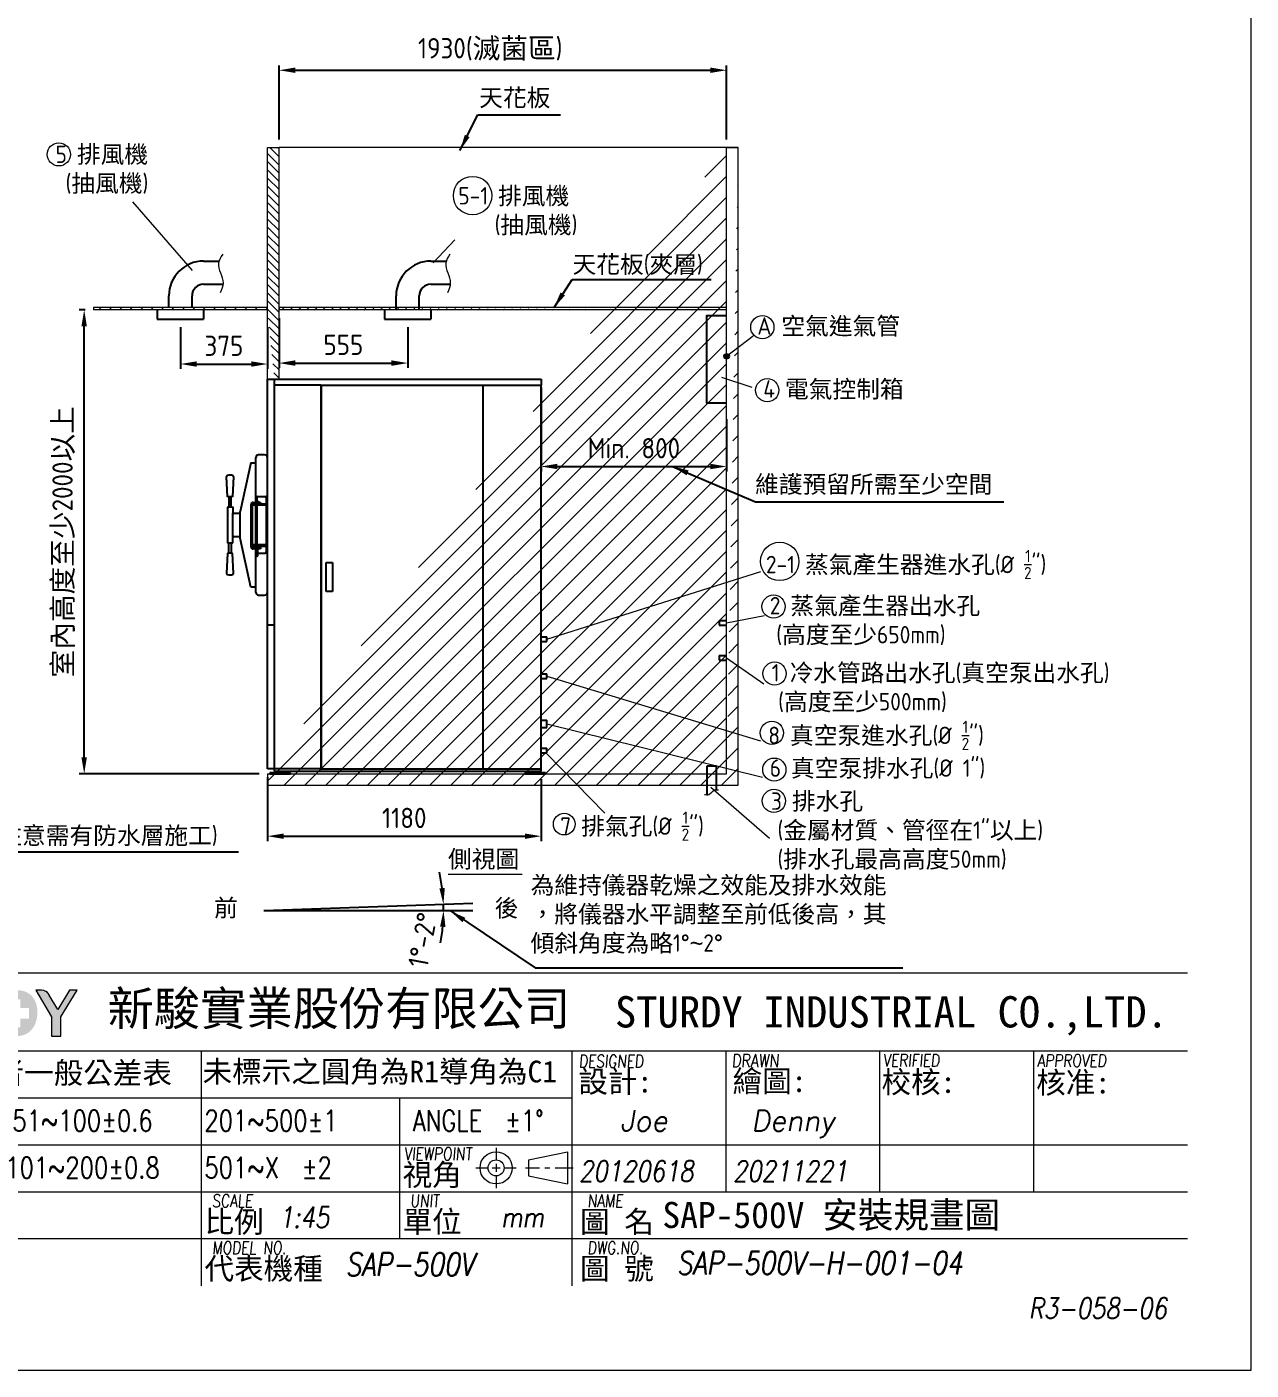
# Model space of a CAD drawing. Header units: millimetres. Extents: x -209428 to -196243, y -37312 to 2725.
# Drawn here: x -201521 to -196243, y -37312 to -31519 of the extents above; entities that cross this region are included whole.
import ezdxf

# ---------------------------------------------------------------- set-up
doc = ezdxf.new("R2010")
doc.units = ezdxf.units.MM
doc.header["$MEASUREMENT"] = 0
doc.linetypes.add('HIDDEN', pattern=[9.525, 6.35, -3.175])
doc.layers.get('0').update_dxf_attribs({"lineweight": 25})
for name, color, linetype, lineweight in [('D', 3, 'Continuous', 13), ('F', 7, 'Continuous', 15), ('H', 2, 'HIDDEN', 15), ('S', 4, 'Continuous', 15), ('T', 4, 'Continuous', 15)]:
    doc.layers.add(name, color=color, linetype=linetype, lineweight=lineweight)
doc.styles.get("Standard").update_dxf_attribs({"font": 'KAIU.TTF'})
doc.styles.add('STU25', font='isocp2.shx')
doc.styles.add('Text', font='romans.shx', dxfattribs={"width": 0.8, "oblique": 10})
doc.dimstyles.new('STU25', dxfattribs={"dimscale": 35, "dimtxt": 2.5, "dimasz": 2, "dimexe": 0.6, "dimexo": 1, "dimgap": 1, "dimtad": 1, "dimdsep": 46, "dimtxsty": 'STU25', "dimcen": 2, "dimazin": 2, "dimtfac": 1, "dimtmove": 0, "dimatfit": 3, "dimfxl": 0, "dimtolj": 1, "dimtzin": 0, "dimarcsym": 0})
doc.dimstyles.new('STU25$7', dxfattribs={"dimscale": 35, "dimtxt": 2.5, "dimasz": 2, "dimexe": 1.25, "dimexo": 0.625, "dimgap": 1, "dimtad": 0, "dimdec": 4, "dimdsep": 46, "dimtxsty": 'STU25', "dimcen": 2.5, "dimazin": 2, "dimtfac": 1, "dimtdec": 4, "dimtmove": 0, "dimatfit": 3, "dimfxl": 0, "dimtolj": 1, "dimtzin": 0, "dimarcsym": 0})

# ---------------------------------------------------------------- blocks, each defined once
blk = doc.blocks.new('*D8')
at = {"layer": 'D', "color": 0, "lineweight": -2}
for p, q in [((-201269.1, -32739.7), (-201295, -32739.7)), ((-201274, -34669.7), (-201274, -32809.7)), ((-200519.1, -34739.7), (-201295, -34739.7))]:
    blk.add_line(p, q, dxfattribs=at)
at = {"layer": 'D', "color": 0}
for points in [[(-201262.4, -32809.7), (-201285.7, -32809.7), (-201274, -32739.7)], [(-201285.7, -34669.7), (-201262.4, -34669.7), (-201274, -34739.7)]]:
    blk.add_solid(points, dxfattribs=at)
at = {"layer": 'Defpoints', "color": 0}
for p in [(-201274, -32739.7), (-201234.1, -32739.7), (-200484.1, -34739.7)]:
    blk.add_point(p, dxfattribs=at)
at = {"layer": 'D', "color": 0, "insert": (-201362.4, -33739.7), "char_height": 87.5, "attachment_point": 5, "rotation": 90, "style": 'STU25'}
blk.add_mtext('\\A1;{\\f標楷體|b0|i0|c136|p65;室內高度至少}2000{\\f標楷體|b0|i0|c136|p65;以上}', dxfattribs=at)
blk = doc.blocks.new('*D15')
at = {"layer": 'D', "color": 0, "lineweight": -2}
for p, q in [((-200484.1, -34754.7), (-200484.1, -35030.3)), ((-199304.1, -34763.7), (-199304.1, -35030.3)), ((-200414.1, -35009.3), (-199374.1, -35009.3))]:
    blk.add_line(p, q, dxfattribs=at)
at = {"layer": 'D', "color": 0}
for points in [[(-200414.1, -34997.6), (-200414.1, -35021), (-200484.1, -35009.3)], [(-199374.1, -35021), (-199374.1, -34997.6), (-199304.1, -35009.3)]]:
    blk.add_solid(points, dxfattribs=at)
at = {"layer": 'Defpoints', "color": 0}
for p in [(-200484.1, -34719.7), (-199304.1, -34728.7), (-199304.1, -35009.3)]:
    blk.add_point(p, dxfattribs=at)
at = {"layer": 'D', "color": 0, "insert": (-199894.1, -34930.5), "char_height": 87.5, "attachment_point": 5, "style": 'STU25'}
blk.add_mtext('\\A1;1180', dxfattribs=at)
blk = doc.blocks.new('*D5')
at = {"layer": 'D', "color": 0, "linetype": 'Continuous', "lineweight": -2}
for start, end in [(7.18063, 12.36126), (0, 2), (349.63874, 354.81937)]:
    blk.add_arc((-200499.2, -35330.1), 774.4, start, end, dxfattribs=at)
at = {"layer": 'D', "color": 0}
for points in [[(-199742.5, -35234.2), (-199719.2, -35232.3), (-199725.3, -35303)], [(-199716.3, -35400.5), (-199739.6, -35399.5), (-199724.8, -35330.1)]]:
    blk.add_solid(points, dxfattribs=at)
at = {"layer": 'Defpoints', "color": 0}
for p in [(-200499.2, -35330.1), (-200499.2, -35330.1), (-199725, -35312.1), (-199598.8, -35298.6), (-199598.2, -35330.1)]:
    blk.add_point(p, dxfattribs=at)
at = {"layer": 'D', "color": 0, "insert": (-199815.1, -35456.5), "char_height": 87.5, "attachment_point": 5, "rotation": 79.52599, "style": 'STU25'}
blk.add_mtext('1%%D-2%%D', dxfattribs=at)
blk = doc.blocks.new('*D12')
at = {"layer": 'D', "color": 0, "lineweight": -2}
for p, q in [((-199304.1, -33073.7), (-199304.1, -33435.9)), ((-198504.1, -33211.2), (-198504.1, -33435.9)), ((-199234.1, -33414.9), (-198574.1, -33414.9))]:
    blk.add_line(p, q, dxfattribs=at)
at = {"layer": 'D', "color": 0}
for points in [[(-199234.1, -33403.2), (-199234.1, -33426.5), (-199304.1, -33414.9)], [(-198574.1, -33426.5), (-198574.1, -33403.2), (-198504.1, -33414.9)]]:
    blk.add_solid(points, dxfattribs=at)
at = {"layer": 'Defpoints', "color": 0}
for p in [(-199304.1, -33038.7), (-198504.1, -33176.2), (-198504.1, -33414.9)]:
    blk.add_point(p, dxfattribs=at)
at = {"layer": 'D', "color": 0, "insert": (-198904.1, -33336.1), "char_height": 87.5, "attachment_point": 5, "style": 'STU25'}
blk.add_mtext('\\A1;{\\Fisocp2.shx;Min. 800}', dxfattribs=at)
blk = doc.blocks.new('*D18')
at = {"layer": 'D', "color": 0, "linetype": 'Continuous', "lineweight": -2}
for p, q in [((-200859.1, -32813.8), (-200859.1, -32994)), ((-200484.1, -32813.8), (-200484.1, -32994)), ((-200789.1, -32973), (-200554.1, -32973))]:
    blk.add_line(p, q, dxfattribs=at)
at = {"layer": 'D', "color": 0}
for points in [[(-200789.1, -32961.3), (-200789.1, -32984.7), (-200859.1, -32973)], [(-200554.1, -32984.7), (-200554.1, -32961.3), (-200484.1, -32973)]]:
    blk.add_solid(points, dxfattribs=at)
at = {"layer": 'Defpoints', "color": 0}
for p in [(-200859.1, -32778.8), (-200484.1, -32778.8), (-200484.1, -32973)]:
    blk.add_point(p, dxfattribs=at)
at = {"layer": 'D', "color": 0, "insert": (-200671.6, -32894.3), "char_height": 87.5, "attachment_point": 5, "style": 'STU25'}
blk.add_mtext('\\A1;375', dxfattribs=at)
blk = doc.blocks.new('*D6')
at = {"layer": 'D', "color": 0, "linetype": 'Continuous', "lineweight": -2}
for p, q in [((-200434.1, -32774.7), (-200434.1, -32989.9)), ((-199879.1, -32813.8), (-199879.1, -32989.9)), ((-200364.1, -32968.9), (-199949.1, -32968.9))]:
    blk.add_line(p, q, dxfattribs=at)
at = {"layer": 'D', "color": 0}
for points in [[(-200364.1, -32957.2), (-200364.1, -32980.6), (-200434.1, -32968.9)], [(-199949.1, -32980.6), (-199949.1, -32957.2), (-199879.1, -32968.9)]]:
    blk.add_solid(points, dxfattribs=at)
at = {"layer": 'Defpoints', "color": 0}
for p in [(-200434.1, -32739.7), (-199879.1, -32778.8), (-199879.1, -32968.9)]:
    blk.add_point(p, dxfattribs=at)
at = {"layer": 'D', "color": 0, "insert": (-200156.6, -32890.1), "char_height": 87.5, "attachment_point": 5, "style": 'STU25'}
blk.add_mtext('\\A1;555', dxfattribs=at)
blk = doc.blocks.new('*D13')
at = {"layer": 'D', "color": 0, "lineweight": -2}
for p, q in [((-200434.1, -32004.7), (-200434.1, -31685)), ((-198504.1, -32004.7), (-198504.1, -31685)), ((-200364.1, -31706), (-198574.1, -31706))]:
    blk.add_line(p, q, dxfattribs=at)
at = {"layer": 'D', "color": 0}
for points in [[(-200364.1, -31694.3), (-200364.1, -31717.6), (-200434.1, -31706)], [(-198574.1, -31717.6), (-198574.1, -31694.3), (-198504.1, -31706)]]:
    blk.add_solid(points, dxfattribs=at)
at = {"layer": 'Defpoints', "color": 0}
for p in [(-198504.1, -31706), (-200434.1, -32039.7), (-198504.1, -32039.7)]:
    blk.add_point(p, dxfattribs=at)
at = {"layer": 'D', "color": 0, "insert": (-199523.4, -31615.9), "char_height": 87.5, "attachment_point": 5, "style": 'STU25'}
blk.add_mtext('\\A1;1930({\\f標楷體|b0|i0|c136|p65;滅菌區})', dxfattribs=at)
blk = doc.blocks.new('新駿LOGO')
at = {"layer": 'F'}
h = blk.add_hatch(color=256, dxfattribs=at)
edge = h.paths.add_edge_path()
edge.add_spline(control_points=[(-514.87, -443.62), (-514.87, -443.62), (-513.05, -443.62), (-513.05, -443.62)], knot_values=[-9, -9, -9, -9, -8, -8, -8, -8], degree=3, periodic=0)
edge.add_spline(control_points=[(-513.05, -443.62), (-512.51, -443.62), (-512.09, -443.52), (-511.79, -443.32)], knot_values=[-8, -8, -8, -8, -7, -7, -7, -7], degree=3, periodic=0)
edge.add_spline(control_points=[(-511.79, -443.32), (-511.48, -443.12), (-511.25, -442.85), (-511.09, -442.5)], knot_values=[-7, -7, -7, -7, -6, -6, -6, -6], degree=3, periodic=0)
edge.add_spline(control_points=[(-511.09, -442.5), (-510.93, -442.15), (-510.85, -441.76), (-510.85, -441.32)], knot_values=[-6, -6, -6, -6, -5, -5, -5, -5], degree=3, periodic=0)
edge.add_spline(control_points=[(-510.85, -441.32), (-510.85, -440.87), (-510.93, -440.49), (-511.1, -440.17)], knot_values=[-5, -5, -5, -5, -4, -4, -4, -4], degree=3, periodic=0)
edge.add_spline(control_points=[(-511.1, -440.17), (-511.27, -439.85), (-511.49, -439.61), (-511.78, -439.45)], knot_values=[-4, -4, -4, -4, -3, -3, -3, -3], degree=3, periodic=0)
edge.add_spline(control_points=[(-511.78, -439.45), (-512.06, -439.29), (-512.46, -439.2), (-512.97, -439.2)], knot_values=[-3, -3, -3, -3, -2, -2, -2, -2], degree=3, periodic=0)
edge.add_spline(control_points=[(-512.97, -439.2), (-512.97, -439.2), (-514.87, -439.2), (-514.87, -439.2)], knot_values=[-2, -2, -2, -2, -1, -1, -1, -1], degree=3, periodic=0)
edge.add_spline(control_points=[(-514.87, -439.2), (-514.87, -439.2), (-514.87, -443.62), (-514.87, -443.62)], knot_values=[-1, -1, -1, -1, 0, 0, 0, 0], degree=3, periodic=0)
h.paths.add_polyline_path([(-514.34, -441.95), (-514.34, -440.92), (-513.51, -440.92), (-513.51, -440.07), (-512.48, -440.07), (-512.48, -440.92), (-511.64, -440.92), (-511.64, -441.95), (-512.48, -441.95), (-512.48, -442.77), (-513.51, -442.77), (-513.51, -441.95)], flags=16)
h = blk.add_hatch(color=256, dxfattribs=at)
edge = h.paths.add_edge_path()
edge.add_spline(control_points=[(-509.51, -443.62), (-509.51, -443.62), (-509.51, -441.77), (-509.51, -441.77), (-509.51, -441.77), (-511, -439.2), (-511, -439.2), (-511, -439.2), (-510.64, -439.2), (-510.64, -439.2), (-510.64, -439.2), (-510.3, -439.19), (-510.04, -439.32), (-509.79, -439.45), (-509.71, -439.68), (-509.71, -439.68), (-509.71, -439.68), (-508.9, -441.07), (-508.9, -441.07), (-508.9, -441.07), (-507.78, -439.2), (-507.78, -439.2), (-507.78, -439.2), (-507.05, -439.2), (-507.05, -439.2), (-507.05, -439.2), (-508.59, -441.77), (-508.59, -441.77), (-508.59, -441.77), (-508.59, -443.62), (-508.59, -443.62), (-508.59, -443.62), (-509.51, -443.62), (-509.51, -443.62)], knot_values=[0, 0, 0, 0, 1, 1, 1, 2, 2, 2, 3, 3, 3, 4, 4, 4, 5, 5, 5, 6, 6, 6, 7, 7, 7, 8, 8, 8, 9, 9, 9, 10, 10, 10, 11, 11, 11, 11], degree=3, periodic=1)
at = {"layer": 'F', "lineweight": 0}
blk.add_open_spline([(-509.51, -443.62), (-509.51, -443.62), (-509.51, -441.77), (-509.51, -441.77), (-509.51, -441.77), (-511, -439.2), (-511, -439.2), (-511, -439.2), (-510.64, -439.2), (-510.64, -439.2), (-510.64, -439.2), (-510.3, -439.19), (-510.04, -439.32), (-509.79, -439.45), (-509.71, -439.68), (-509.71, -439.68), (-509.71, -439.68), (-508.9, -441.07), (-508.9, -441.07), (-508.9, -441.07), (-507.78, -439.2), (-507.78, -439.2), (-507.78, -439.2), (-507.05, -439.2), (-507.05, -439.2), (-507.05, -439.2), (-508.59, -441.77), (-508.59, -441.77), (-508.59, -441.77), (-508.59, -443.62), (-508.59, -443.62), (-508.59, -443.62), (-509.51, -443.62), (-509.51, -443.62)], degree=3, knots=[0, 0, 0, 0, 1, 1, 1, 2, 2, 2, 3, 3, 3, 4, 4, 4, 5, 5, 5, 6, 6, 6, 7, 7, 7, 8, 8, 8, 9, 9, 9, 10, 10, 10, 11, 11, 11, 11], dxfattribs=at)
at = {"attachment_point": 1, "style": 'STU25'}
for s, insert, char_height in [('{\\f標楷體|b0|i0|c136|p65;新駿實業股份有限公司}', (-504.12, -439.33), 3.25), ('{\\f標楷體|b0|i0|c136|p65;STURDY\\H0.9667x; \\H1.034x;INDUSTRIAL CO.,LTD.}', (-455.51, -439.78), 3)]:
    blk.add_mtext(s, dxfattribs=dict(at, insert=insert, char_height=char_height))
blk = doc.blocks.new('H421')
at = {"layer": 'F', "color": 7}
for p, q in [((155.91, 38.09), (286.91, 38.09)), ((211.36, 38.09), (286.91, 38.09)), ((155.91, 30.59), (286.91, 30.59)), ((192.41, 30.59), (192.41, 17.09)), ((242.66, 30.59), (242.66, 17.09)), ((257.41, 30.59), (257.41, 17.09)), ((272.16, 30.59), (272.16, 17.09)), ((155.91, 26.09), (227.91, 26.09)), ((211.41, 26.09), (211.41, 17.09)), ((155.91, 21.59), (286.91, 21.59)), ((214.91, 21.59), (286.91, 21.59)), ((227.91, 21.59), (286.91, 21.59)), ((155.91, 17.09), (286.91, 17.09)), ((211.41, 17.09), (211.41, 12.59)), ((227.91, 17.09), (227.91, 8.09)), ((286.91, 12.59), (155.91, 12.59))]:
    blk.add_line(p, q, dxfattribs=at)
at = {"layer": 'F'}
for p, q in [((227.91, 30.59), (227.91, 17.09)), ((192.41, 17.09), (192.41, 8.09))]:
    blk.add_line(p, q, dxfattribs=at)
at = {"layer": 'F', "color": 0}
for p, q in [((220.66, 21.32), (220.66, 20.14)), ((223.77, 20.14), (227.5, 20.92)), ((227.5, 20.92), (227.5, 17.84)), ((218.72, 19.38), (219.89, 19.38)), ((220.27, 19.38), (221.04, 19.38)), ((220.66, 19.77), (220.66, 19)), ((221.42, 19.38), (222.57, 19.38)), ((223.49, 19.38), (224.81, 19.38)), ((223.77, 20.14), (223.77, 18.62)), ((225.34, 19.38), (225.81, 19.38)), ((226.31, 19.38), (228.03, 19.38)), ((220.66, 18.62), (220.66, 17.45)), ((223.77, 18.62), (227.5, 17.84))]:
    blk.add_line(p, q, dxfattribs=at)
for radius in [1.54, 0.762]:
    blk.add_circle((220.66, 19.38), radius, dxfattribs=at)
blk.add_blockref('新駿LOGO', (687.56, 475.62))
at = {"layer": 'F', "lineweight": -3}
for s, height, p in [('未標註者一般公差表', 2.076, (164.12, 27.45)), ('未標示之圓角為R1導角為C1', 2.0757, (192.54, 27.58)), ('設計:', 2.076, (228.54, 26.61)), ('繪圖:', 2.076, (243.32, 26.66)), ('校核:', 2.076, (257.59, 26.57)), ('核准:', 2.076, (272.41, 26.52)), ('視角', 2.076, (211.71, 17.69)), ('比例', 2.076, (192.73, 13.19)), ('單位', 2.076, (211.71, 13.19)), ('圖 名', 2.076, (228.7, 13.19)), ('代表機種', 2.076, (192.73, 8.69)), ('圖 號', 2.076, (228.7, 8.69))]:
    blk.add_text(s, height=height, dxfattribs=at).set_placement(p)
at = {"layer": 'F', "color": 1, "lineweight": 15, "style": 'Text', "oblique": 5, "width": 0.8}
for s, height, p in [('DESIGNED', 1.2, (228.57, 29.01)), ('DRAWN', 1.245, (243.23, 29.03)), ('VERIFIED', 1.2, (257.72, 29.09)), ('APPROVED', 1.2, (272.5, 29.06)), ('VIEWPOINT', 1.2, (211.83, 20.13)), ('SCALE', 1.2, (193.44, 15.63)), ('UNIT', 1.2, (212.42, 15.63)), ('NAME', 1.2, (229.41, 15.63)), ('MODEL NO.', 1.2, (193.44, 11.13)), ('DWG.NO.', 1.2, (229.41, 11.13))]:
    blk.add_text(s, height=height, dxfattribs=at).set_placement(p)
at = {"layer": 'F', "lineweight": 20, "style": 'Text', "width": 0.8}
for s, p in [('51~100±0.6', (174.32, 22.91)), ('201~500±1', (192.72, 22.91)), ('ANGLE  ±1%%D', (212.68, 22.91)), ('101~200±0.8', (173.63, 18.41)), ('501~X  ±2', (192.72, 18.41))]:
    blk.add_text(s, height=2, dxfattribs=at).set_placement(p)

msp = doc.modelspace()

# ---------------------------------------------------------------- hatches: boundary and pattern name
msp.add_hatch(color=256).paths.add_polyline_path([(-198493.344, -32939.653, 1), (-198514.866, -32939.653, 1)])
at = {"layer": 'H', "ltscale": 5}
h = msp.add_hatch(dxfattribs=at)
h.set_pattern_fill('ANSI31', color=256, scale=200, angle=90, style=0)
h.set_pattern_definition([(135, (14155.54, -14419.801), (-17.6776695, -17.6776695), [])])
h.paths.add_polyline_path([(-200484.105, -32039.653), (-200434.105, -32039.653), (-200434.105, -33038.653), (-200484.105, -33038.653)])
h.paths.add_polyline_path([(-200484.105, -32039.653), (-200434.105, -32039.653)], flags=16)
h.paths.add_polyline_path([(-200484.105, -32039.653), (-200434.105, -32039.653)], flags=16)
h.paths.add_polyline_path([(-200484.105, -32039.653), (-200434.105, -32039.653)], flags=0)
h.paths.add_polyline_path([(-200484.105, -32039.653), (-200434.105, -32039.653)], flags=0)
edge = h.paths.add_edge_path(flags=16)
edge.add_line((-200484.105, -33038.653), (-200454.105, -33038.653))
edge.add_line((-200484.105, -32739.653), (-200484.105, -32729.653))
h = msp.add_hatch(dxfattribs=at)
h.set_pattern_fill('ANSI31', color=256, scale=20, style=0)
h.set_pattern_definition([(45, (30729.264, -15223.36), (-44.90128, 44.90128), [])])
h.paths.add_polyline_path([(-198504.105, -32039.653), (-198454.105, -32039.653)], flags=16)
h.paths.add_polyline_path([(-198504.105, -32039.653), (-198454.105, -32039.653)], flags=16)
h.paths.add_polyline_path([(-198504.105, -32039.653), (-198454.105, -32039.653)], flags=0)
h.paths.add_polyline_path([(-198504.105, -32039.653), (-198454.105, -32039.653)], flags=0)
h.paths.add_polyline_path([(-198504.105, -32039.653), (-198454.105, -32039.653)], flags=0)
h.paths.add_polyline_path([(-198504.105, -32039.653), (-198454.105, -32039.653)], flags=0)
h.paths.add_polyline_path([(-198504.105, -32039.653), (-198454.105, -32039.653)], flags=0)
h.paths.add_polyline_path([(-198504.105, -32039.653), (-198454.105, -32039.653)], flags=0)
h.paths.add_polyline_path([(-198504.105, -32039.653), (-198454.105, -32039.653)], flags=0)
h.paths.add_polyline_path([(-198504.105, -32039.653), (-198454.105, -32039.653)], flags=0)
h.paths.add_polyline_path([(-198504.105, -32039.653), (-198454.105, -32039.653)], flags=0)
h.paths.add_polyline_path([(-198504.105, -32039.653), (-198454.105, -32039.653)], flags=0)
h.paths.add_polyline_path([(-198504.105, -32039.653), (-198454.105, -32039.653)], flags=0)
h.paths.add_polyline_path([(-198504.105, -32039.653), (-198454.105, -32039.653)], flags=0)
h.paths.add_polyline_path([(-198504.105, -32039.653), (-198454.105, -32039.653)], flags=0)
h.paths.add_polyline_path([(-198504.105, -32039.653), (-198454.105, -32039.653)], flags=0)
h.paths.add_polyline_path([(-198504.105, -32039.653), (-198454.105, -32039.653)], flags=0)
h.paths.add_polyline_path([(-198504.105, -32039.653), (-198454.105, -32039.653)], flags=0)
h.paths.add_polyline_path([(-198504.105, -32039.653), (-198454.105, -32039.653)], flags=0)
h.paths.add_polyline_path([(-198504.105, -32039.653), (-198454.105, -32039.653)], flags=0)
h.paths.add_polyline_path([(-198504.105, -32039.653), (-198454.105, -32039.653)], flags=0)
h.paths.add_polyline_path([(-198504.105, -32039.653), (-198454.105, -32039.653)], flags=0)
edge = h.paths.add_edge_path()
edge.add_line((-198454.105, -34789.653), (-198454.105, -32039.653))
edge.add_line((-198504.105, -34739.653), (-198504.105, -32039.653))
edge.add_line((-200484.105, -34789.653), (-198454.105, -34789.653))
edge.add_line((-200484.105, -34739.653), (-198504.105, -34739.653))
edge.add_line((-200484.105, -34739.653), (-200484.105, -34789.653))
at = {"layer": 'H'}
h = msp.add_hatch(dxfattribs=at)
h.set_pattern_fill('ANSI31', color=256, scale=10, style=0)
h.set_pattern_definition([(45, (13892.755, -14123.723), (-22.4506403, 22.4506403), [])])
h.paths.add_polyline_path([(-200484.105, -32729.653), (-201234.105, -32729.653), (-201234.105, -32739.653), (-200484.105, -32739.653)])
h = msp.add_hatch(dxfattribs=at)
h.set_pattern_fill('ANSI31', color=256, scale=200, style=0)
h.set_pattern_definition([(45, (14155.54, -14419.801), (-17.6776695, 17.6776695), [])])
h.paths.add_polyline_path([(-198504.105, -32740.268), (-198504.105, -32729.653)])
h.paths.add_polyline_path([(-198504.105, -32740.268), (-198504.105, -32729.653)], flags=16)
h.paths.add_polyline_path([(-198504.105, -32740.268), (-198504.105, -32729.653)], flags=0)
edge = h.paths.add_edge_path()
edge.add_line((-198504.105, -32729.653), (-200434.105, -32729.653))
edge.add_line((-198504.105, -32739.653), (-200434.105, -32739.653))
edge.add_line((-200434.105, -32729.653), (-200434.105, -32739.653))

# ---------------------------------------------------------------- linework, layer by layer
at = {"linetype": 'Continuous'}
for p, q in [((-200759.105, -32528.905), (-200693.185, -32528.905)), ((-199779.105, -32528.905), (-199713.185, -32528.905)), ((-200759.105, -32628.905), (-200675.81, -32628.905)), ((-199779.105, -32628.905), (-199695.81, -32628.905)), ((-200909.105, -32729.653), (-200909.105, -32678.905)), ((-200809.105, -32729.653), (-200809.105, -32678.905)), ((-199929.105, -32739.653), (-199929.105, -32678.905)), ((-199829.105, -32739.653), (-199829.105, -32678.905)), ((-200959.105, -32739.653), (-200959.105, -32778.796)), ((-200959.105, -32778.796), (-200759.105, -32778.796)), ((-200759.105, -32739.653), (-200759.105, -32778.796)), ((-199979.105, -32739.653), (-199979.105, -32778.796)), ((-199979.105, -32778.796), (-199779.105, -32778.796)), ((-199779.105, -32739.653), (-199779.105, -32778.796)), ((-200655.605, -33545.165), (-200660.105, -33458.165)), ((-200630.105, -33458.165), (-200634.605, -33545.165)), ((-200655.105, -33588.403), (-200656.605, -33589.903)), ((-200656.605, -33589.903), (-200656.605, -33744.403)), ((-200634.605, -33545.165), (-200655.605, -33545.165)), ((-200655.105, -33588.403), (-200635.105, -33588.403)), ((-200649.855, -33545.165), (-200649.855, -33588.403)), ((-200640.355, -33588.403), (-200640.355, -33545.165)), ((-200635.105, -33588.403), (-200633.605, -33589.903)), ((-200633.605, -33589.903), (-200633.605, -33622.153)), ((-200554.105, -33762.153), (-200554.105, -33578.153)), ((-200546.105, -33570.153), (-200514.105, -33570.153)), ((-200514.105, -33576.153), (-200545.899, -33576.153)), ((-200535.072, -33566.117), (-200535.614, -33566.659)), ((-200535.614, -33569.611), (-200535.614, -33566.659)), ((-200535.614, -33569.611), (-200535.072, -33570.153)), ((-200535.072, -33566.117), (-200521.138, -33566.117)), ((-200535.072, -33570.153), (-200521.138, -33570.153)), ((-200521.138, -33566.117), (-200520.596, -33566.659)), ((-200520.596, -33569.611), (-200521.138, -33570.153)), ((-200520.596, -33569.611), (-200520.596, -33566.659)), ((-200514.105, -33570.153), (-200514.105, -33576.153)), ((-200633.605, -33622.153), (-200632.605, -33622.153)), ((-200632.605, -33616.653), (-200631.605, -33615.653)), ((-200632.605, -33717.653), (-200632.605, -33616.653)), ((-200631.605, -33615.653), (-200601.105, -33615.653)), ((-200633.605, -33712.153), (-200632.605, -33712.153)), ((-200633.605, -33744.403), (-200633.605, -33712.153)), ((-200632.605, -33712.153), (-200633.605, -33712.153)), ((-200655.105, -33745.903), (-200656.605, -33744.403)), ((-200635.105, -33745.903), (-200655.105, -33745.903)), ((-200649.855, -33789.14), (-200649.855, -33745.903)), ((-200640.355, -33745.903), (-200640.355, -33789.14)), ((-200635.105, -33745.903), (-200633.605, -33744.403)), ((-200631.605, -33718.653), (-200632.605, -33717.653)), ((-200601.105, -33718.653), (-200631.605, -33718.653)), ((-200514.105, -33770.153), (-200546.105, -33770.153)), ((-200514.105, -33764.153), (-200545.899, -33764.153)), ((-200531.531, -33797.09), (-200531.531, -33770.153)), ((-200524.678, -33797.09), (-200524.678, -33770.153)), ((-200514.105, -33764.153), (-200514.105, -33770.153)), ((-200655.605, -33789.14), (-200660.105, -33876.14)), ((-200634.605, -33789.14), (-200655.605, -33789.14)), ((-200630.105, -33876.14), (-200634.605, -33789.14)), ((-200530.989, -33801.117), (-200531.531, -33797.09)), ((-200530.989, -33801.117), (-200528.105, -33801.117)), ((-200525.22, -33801.117), (-200528.105, -33801.117)), ((-200525.22, -33801.117), (-200524.678, -33797.09)), ((-198536.48, -34079.653), (-198536.48, -34099.653)), ((-198536.48, -34079.653), (-198504.105, -34079.653)), ((-198536.48, -34099.653), (-198504.105, -34099.653)), ((-198536.48, -34229.653), (-198504.105, -34229.653)), ((-198536.48, -34229.653), (-198536.48, -34249.653)), ((-198536.48, -34249.653), (-198504.105, -34249.653)), ((-200384.605, -34736.653), (-200473.605, -34736.653)), ((-200473.605, -34736.653), (-200473.605, -34739.653)), ((-200473.605, -34739.653), (-200384.605, -34739.653)), ((-200439.497, -34728.653), (-200439.497, -34736.653)), ((-200434.301, -34728.653), (-200434.301, -34736.653)), ((-200423.909, -34728.653), (-200423.909, -34736.653)), ((-200418.712, -34736.653), (-200418.712, -34728.653)), ((-200415.816, -34736.653), (-200418.712, -34733.756)), ((-200384.605, -34739.653), (-200384.605, -34736.653)), ((-199284.605, -34736.653), (-199373.605, -34736.653)), ((-199373.605, -34736.653), (-199373.605, -34739.653)), ((-199373.605, -34739.653), (-199284.605, -34739.653)), ((-199339.497, -34728.653), (-199339.497, -34736.653)), ((-199334.301, -34728.653), (-199334.301, -34736.653)), ((-199323.909, -34728.653), (-199323.909, -34736.653)), ((-199318.712, -34736.653), (-199318.712, -34728.653)), ((-199315.816, -34736.653), (-199318.712, -34733.756)), ((-199284.605, -34739.653), (-199284.605, -34736.653)), ((-198589.105, -34707.278), (-198589.105, -34830.535)), ((-198549.105, -34707.278), (-198589.105, -34707.278)), ((-198549.105, -34707.278), (-198549.105, -34808.702)), ((-200499.217, -35330.07), (-199598.766, -35298.626)), ((-200499.217, -35330.07), (-199598.217, -35330.07))]:
    msp.add_line(p, q, dxfattribs=at)
for p, q in [((-200484.105, -34718.653), (-200484.105, -33038.653)), ((-200484.105, -33038.653), (-200454.105, -33038.653)), ((-200454.105, -34718.653), (-200454.105, -33038.653)), ((-200454.105, -33038.653), (-199304.105, -33038.653)), ((-200254.105, -33063.653), (-200454.105, -33063.653)), ((-200254.105, -33063.653), (-200254.105, -34718.653)), ((-200252.605, -33063.653), (-200252.605, -34718.653)), ((-200252.605, -33063.653), (-199555.605, -33063.653)), ((-199555.605, -33063.653), (-199555.605, -34718.653)), ((-199554.105, -34718.653), (-199554.105, -33063.653)), ((-199554.105, -33063.653), (-199304.105, -33063.653)), ((-199304.105, -33038.653), (-199304.105, -33063.653)), ((-199304.105, -34728.653), (-199304.105, -33063.653)), ((-200496.105, -33364.653), (-200522.105, -33364.653)), ((-200555.305, -33398.453), (-200601.105, -33609.653)), ((-200555.305, -33398.453), (-200534.105, -33398.453)), ((-200534.105, -33566.117), (-200534.105, -33376.653)), ((-200547.899, -33762.153), (-200547.899, -33578.153)), ((-200534.105, -33752.153), (-200534.105, -33582.153)), ((-200529.105, -33549.944), (-200529.105, -33566.117)), ((-200529.105, -33582.153), (-200529.105, -33752.153)), ((-200524.105, -33544.944), (-200494.105, -33544.944)), ((-200489.105, -33549.944), (-200489.105, -33784.362)), ((-200601.105, -33724.653), (-200601.105, -33609.653)), ((-200555.305, -33935.853), (-200601.105, -33724.653)), ((-200534.105, -33957.653), (-200534.105, -33770.153)), ((-200529.105, -33758.153), (-200529.105, -33764.153)), ((-200524.105, -33789.362), (-200494.105, -33789.362)), ((-200230.605, -33953.653), (-200230.605, -33828.653)), ((-200230.605, -33828.653), (-200203.605, -33828.653)), ((-200203.605, -33828.653), (-200203.605, -33953.653)), ((-200534.105, -33935.853), (-200555.305, -33935.853)), ((-200522.105, -33969.653), (-200496.105, -33969.653)), ((-200203.605, -33953.653), (-200230.605, -33953.653)), ((-200454.105, -34098.653), (-200484.105, -34098.653)), ((-199304.105, -34149.653), (-199279.105, -34149.653)), ((-199304.105, -34169.653), (-199279.105, -34169.653)), ((-199279.105, -34169.653), (-199279.105, -34149.653)), ((-199304.105, -34309.653), (-199279.105, -34309.653)), ((-199304.105, -34329.653), (-199279.105, -34329.653)), ((-199279.105, -34329.653), (-199279.105, -34309.653)), ((-199304.105, -34508.653), (-199279.105, -34508.653)), ((-199279.105, -34540.653), (-199279.105, -34508.653)), ((-199304.105, -34540.653), (-199279.105, -34540.653)), ((-199304.105, -34629.653), (-199279.105, -34629.653)), ((-199279.105, -34649.653), (-199279.105, -34629.653)), ((-199304.105, -34649.653), (-199279.105, -34649.653)), ((-200454.105, -34718.653), (-200484.105, -34718.653)), ((-200454.105, -34728.653), (-200454.105, -34718.653)), ((-200254.105, -34718.653), (-200454.105, -34718.653)), ((-200454.105, -34728.653), (-200449.105, -34728.653)), ((-200454.105, -34728.653), (-199304.105, -34728.653)), ((-200252.605, -34718.653), (-199555.605, -34718.653)), ((-199554.105, -34718.653), (-199304.105, -34718.653))]:
    msp.add_line(p, q)
msp.add_lwpolyline([(-198504.105, -32765.783), (-198591.691, -32765.783), (-198591.691, -33139.653), (-198504.105, -33139.653)], dxfattribs=at)
for points in [[(-200489.105, -33576.153), (-200489.105, -33582.153), (-200544.105, -33582.153), (-200544.105, -33576.153)], [(-200489.105, -33758.153), (-200489.105, -33752.153), (-200544.105, -33752.153), (-200544.105, -33758.153)]]:
    msp.add_lwpolyline(points, close=True)
msp.add_circle((-198504.105, -32939.653), 10.761)
for centre, radius, start, end in [((-200759.105, -32678.905), 150, 90, 180), ((-199779.105, -32678.905), 150, 90, 180), ((-200759.105, -32678.905), 50, 90, 180), ((-199779.105, -32678.905), 50, 90, 180), ((-200655.098, -33458.165), 5.007, 101.3528854, 180), ((-200645.105, -33507.938), 55.773, 78.6471146, 101.3528854), ((-200635.111, -33458.165), 5.007, 354.0781277, 78.6471146), ((-200546.105, -33578.153), 8, 90, 180), ((-200546.105, -33762.153), 8, 180, 270), ((-200655.098, -33876.14), 5.007, 180, 258.6471146), ((-200645.105, -33826.368), 55.773, 258.6471146, 281.3528854), ((-200635.111, -33876.14), 5.007, 281.3528854, 5.9218723)]:
    msp.add_arc(centre, radius, start, end, dxfattribs=at)
for centre, radius, start, end in [((-200522.105, -33376.653), 12, 90, 180), ((-200496.105, -33376.653), 12, 0, 90), ((-200545.899, -33578.153), 2, 90, 180), ((-200524.105, -33549.944), 5, 90, 180), ((-200494.105, -33549.944), 5, 0, 90), ((-200545.899, -33762.153), 2, 180, 270), ((-200524.105, -33784.362), 5, 263.4134352, 270), ((-200494.105, -33784.362), 5, 270, 0), ((-200522.105, -33957.653), 12, 180, 270), ((-200496.105, -33957.653), 12, 270, 0)]:
    msp.add_arc(centre, radius, start, end)
at = {"layer": 'D'}
for p, q in [((-200806.393, -32569.488), (-201064.23, -32274.084)), ((-198504.105, -32939.653), (-198390.025, -32851.319)), ((-198526.538, -33029.971), (-198394.824, -33073.292)), ((-199279.105, -34159.653), (-198356.741, -33868.185)), ((-198504.105, -34089.653), (-198341.609, -34057.528)), ((-198504.105, -34239.653), (-198344.486, -34351.834)), ((-199279.105, -34319.653), (-198357.514, -34597.86)), ((-199279.105, -34524.653), (-198349.986, -34754.545)), ((-199279.105, -34654.653), (-199029.174, -34910.36)), ((-198572.635, -34798.482), (-198319.492, -35017.212)), ((-199704.596, -35172.411), (-199385.89, -35172.411))]:
    msp.add_line(p, q, dxfattribs=at)
at = {"layer": 'D', "linetype": 'Continuous'}
msp.add_line((-199768.754, -32536.856), (-199675.685, -32437.293), dxfattribs=at)
at = {"layer": 'D'}
for centre, radius in [((-201383.349, -32068.749), 50), ((-199599.444, -32246.567), 82.93), ((-198350.193, -32813.979), 50), ((-198329.243, -33086.033), 50), ((-198275.17, -33824.172), 82.93), ((-198301.812, -34018.991), 50), ((-198297.655, -34307.983), 50), ((-198309.04, -34563.639), 50), ((-198298.595, -34722.138), 50), ((-198300.509, -34857.079), 50), ((-199204.471, -34957.187), 46.868)]:
    msp.add_circle(centre, radius, dxfattribs=at)
for points in [[(-200676.87, -32499.328), (-200695.132, -32537.232), (-200675.465, -32623.57), (-200688.108, -32665.686)], [(-199696.87, -32499.328), (-199715.132, -32537.232), (-199695.465, -32623.57), (-199708.108, -32665.686)], [(-198599.768, -34829.395), (-198581.44, -34829.395), (-198555.034, -34809.526), (-198539.812, -34809.526)]]:
    msp.add_spline(points, degree=3, dxfattribs=at)
at = {"layer": 'F', "color": 6}
msp.add_lwpolyline([(-209427.884, -28042.05), (-209427.884, -37312.05), (-196242.884, -37312.05), (-196242.884, -28042.05)], close=True, dxfattribs=at)
msp.add_lwpolyline([(-209427.884, -28042.05), (-209427.884, -37312.05), (-196242.884, -37312.05), (-196242.884, -28042.05)], close=True, dxfattribs=at)
at = {"layer": 'H'}
for p, q in [((-200434.105, -32729.653), (-200434.105, -32739.653)), ((-198504.105, -32740.268), (-198504.105, -32729.653))]:
    msp.add_line(p, q, dxfattribs=at)
at = {"layer": 'S', "linetype": 'Continuous'}
for p, q in [((-200484.105, -33038.653), (-200484.105, -32039.653)), ((-200484.105, -32039.653), (-200434.105, -32039.653)), ((-200434.105, -33038.653), (-200434.105, -32039.653)), ((-198504.105, -32039.653), (-200434.105, -32039.653)), ((-198504.105, -34739.653), (-198504.105, -32039.653)), ((-198454.105, -32039.653), (-198504.105, -32039.653)), ((-198454.105, -34789.653), (-198454.105, -32039.653)), ((-200484.105, -32729.653), (-201234.105, -32729.653)), ((-198504.105, -32729.653), (-200434.105, -32729.653)), ((-200484.105, -32739.653), (-201234.105, -32739.653)), ((-198504.105, -32739.653), (-200434.105, -32739.653)), ((-200484.105, -34739.653), (-198504.105, -34739.653)), ((-200484.105, -34789.653), (-198454.105, -34789.653))]:
    msp.add_line(p, q, dxfattribs=at)
at = {"layer": 'S'}
for p, q in [((-200484.105, -32039.653), (-200434.105, -32039.653)), ((-198504.105, -32039.653), (-198454.105, -32039.653)), ((-201234.105, -32729.653), (-201234.105, -32739.653)), ((-200484.105, -32739.653), (-200484.105, -32729.653)), ((-198504.105, -32740.268), (-198504.105, -32729.653)), ((-200484.105, -34739.653), (-200484.105, -34789.653))]:
    msp.add_line(p, q, dxfattribs=at)

# ---------------------------------------------------------------- block references
at = {"xscale": 45, "yscale": 45, "zscale": 45}
msp.add_blockref('H421', (-209427.884, -37312.05), dxfattribs=at)

# ---------------------------------------------------------------- texts
at = {"layer": 'D', "color": 4}
msp.add_text('SAP-500V 安裝規畫圖', height=112.5, dxfattribs=at).set_placement((-198780.968, -36699.015))
at = {"layer": 'D', "color": 11, "char_height": 75, "attachment_point": 1}
for s, insert in [('{\\C3;天花板 }', (-199571.035, -31786.874)), ('{\\Fisocp2.shx;\\C3;5 \\f標楷體|b0|i0|c136|p65;排風機\\P\\Fisocp2.shx; (\\f標楷體|b0|i0|c136|p65;抽風機\\Fisocp2.shx;)}', (-201397.362, -32030.799)), ('{\\Fisocp2.shx;\\C3;5-1 \\f標楷體|b0|i0|c136|p65;排風機\\P\\Fisocp2.shx;  \\f???|b0|i0|c0|p65; \\Fisocp2.shx; (\\f標楷體|b0|i0|c136|p65;抽風機\\Fisocp2.shx;)}', (-199661.08, -32209.95)), ('{\\C3;天花板\\Fisocp2.shx;(\\f標楷體|b0|i0|c136|p65;夾層\\Fisocp2.shx;)}', (-199168.709, -32505.447)), ('{\\Fisocp2.shx;\\C3;A \\f標楷體|b0|i0|c136|p65;空氣進氣管}', (-198371.908, -32771.336)), ('{\\Fisocp2.shx;\\C3;4 \\f標楷體|b0|i0|c136|p65;電氣控制箱}', (-198346.14, -33043.39)), ('{\\C3;維護預留所需至少空間}', (-198381.636, -33453.82)), ('{\\Fisocp2.shx;\\C3;2 \\f標楷體|b0|i0|c136|p65;蒸氣產生器出水孔\\P\\f???|b0|i0|c0|p65; \\Fisocp2.shx;(\\f標楷體|b0|i0|c136|p65;高度至少\\Fisocp2.shx;650mm)}', (-198318.194, -33977.609)), ('{\\Fisocp2.shx;\\C3;1 \\f標楷體|b0|i0|c136|p65;冷水管路出水孔\\Fisocp2.shx;(\\f標楷體|b0|i0|c136|p65;真空泵出水孔\\Fisocp2.shx;)\\P\\f???|b0|i0|c0|p65; \\Fisocp2.shx;(\\f標楷體|b0|i0|c136|p65;高度至少\\Fisocp2.shx;500mm)}', (-198310.107, -34266.843)), ('\\A1;{\\Fisocp2.shx;\\C3;8 \\f標楷體|b0|i0|c136|p65;真空泵進水孔\\Fisocp2.shx;(%%C \\H0.7x;\\S1/2;\\H1.429x;")}', (-198324.735, -34511.571)), ('{\\Fisocp2.shx;\\C3;6 \\f標楷體|b0|i0|c136|p65;真空泵排水孔\\Fisocp2.shx;(%%C 1")}', (-198318.402, -34678.069)), ('{\\Fisocp2.shx;\\C3;3 \\f標楷體|b0|i0|c136|p65;排水孔\\P\\f???|b0|i0|c0|p65; \\Fisocp2.shx;(\\f標楷體|b0|i0|c136|p65;金屬材質、管徑在\\Fisocp2.shx;1"\\f標楷體|b0|i0|c136|p65;以上\\Fisocp2.shx;)\\P\\f???|b0|i0|c0|p65; \\Fisocp2.shx;(\\f標楷體|b0|i0|c136|p65;排水孔最高高度\\Fisocp2.shx;50mm)}', (-198312.96, -34820.686)), ('\\A1;{\\Fisocp2.shx;\\C3;7 \\f標楷體|b0|i0|c136|p65;排氣孔\\Fisocp2.shx;(%%C \\H0.7x;\\S1/2;\\H1.429x;")}', (-199221.367, -34902.888)), ('{\\C3;地板\\Fisocp2.shx;(\\f標楷體|b0|i0|c136|p65;注意需有防水層施工\\Fisocp2.shx;)}', (-201874.096, -34968.707)), ('側視圖', (-199705.621, -35070.096)), ('{\\C3;為維持儀器乾燥之效能及排水效能\\P，將儀器水平調整至前低後高，其\\P傾斜角度為略\\Fisocp2.shx;1%%D\\f???|b0|i0|c0|p65;~\\Fisocp2.shx;2%%D}', (-199349.449, -35182.495))]:
    msp.add_mtext(s, dxfattribs=dict(at, insert=insert))
at = {"layer": 'D', "color": 11, "insert": (-198334.972, -33774.604), "char_height": 75, "attachment_point": 1, "style": 'STU25'}
msp.add_mtext('\\A1;{\\C3;2-1 \\f標楷體|b0|i0|c136|p65;蒸氣產生器進水孔\\Fisocp2.shx;(%%C \\H0.7x;\\S1/2;\\H1.429x;")}', dxfattribs=at)
at = {"layer": 'D', "linetype": 'Continuous', "char_height": 75, "width": 218.181, "attachment_point": 1}
for s, insert in [(' 前', (-200764.788, -35280.945)), ('{\\Fisocp2.shx; }後', (-199546.912, -35281.395))]:
    msp.add_mtext(s, dxfattribs=dict(at, insert=insert))
at = {"layer": 'T', "lineweight": 20, "style": 'Text', "oblique": 10}
for s, p in [('Joe', (-198963.392, -36280.887)), ('Denny', (-198398.337, -36280.887))]:
    msp.add_text(s, height=90, dxfattribs=at).set_placement(p)
at = {"layer": 'T', "lineweight": 20, "style": 'Text', "oblique": 10, "width": 0.8}
for s, height, p in [('20120618', 90, (-199140.711, -36498.8)), ('20211221', 90, (-198476.961, -36498.8)), ('1:45', 90, (-200434.364, -36697.677)), ('mm', 90, (-199477.747, -36697.422)), ('SAP-500V', 99, (-200147.403, -36905.28)), ('SAP-500V-H-001-04', 99, (-198719.625, -36898.986))]:
    msp.add_text(s, height=height, dxfattribs=at).set_placement(p)
at = {"layer": 'T', "linetype": 'Continuous', "lineweight": 20, "insert": (-197202.053, -37000.027), "char_height": 90, "attachment_point": 1, "style": 'Text'}
msp.add_mtext('{R3-058-06}', dxfattribs=at)

# ---------------------------------------------------------------- dimensions: what is measured, and where the dimension line sits
at = {"layer": 'D'}
for base, p1, p2, text, picture, middle in [((-198504.105, -31705.964), (-200434.105, -32039.653), (-198504.105, -32039.653), '<>({\\f標楷體|b0|i0|c136|p65;滅菌區})', '*D13', (-199523.422, -31705.964)), ((-198504.105, -33414.859), (-199304.105, -33038.653), (-198504.105, -33176.188), '{\\Fisocp2.shx;Min. <>}', '*D12', (-198904.105, -33414.859))]:
    dim = msp.add_linear_dim(base=base, p1=p1, p2=p2, text=text, dimstyle='STU25', dxfattribs=at)
    dim.commit()
    dim.dimension.update_dxf_attribs({"geometry": picture, "text_midpoint": middle, "dimtype": 160})
dim = msp.add_linear_dim(base=(-201274.022, -32739.653), p1=(-200484.105, -34739.653), p2=(-201234.105, -32739.653), angle=90, text='{\\f標楷體|b0|i0|c136|p65;室內高度至少}<>{\\f標楷體|b0|i0|c136|p65;以上}', dimstyle='STU25', dxfattribs=at)
dim.commit()
dim.dimension.update_dxf_attribs({"geometry": '*D8', "text_midpoint": (-201274.022, -33739.653), "dimtype": 160})
at = {"layer": 'D', "linetype": 'Continuous'}
for base, p1, p2, picture, middle in [((-200484.105, -32973.015), (-200859.105, -32778.796), (-200484.105, -32778.796), '*D18', (-200671.605, -32973.015)), ((-199879.105, -32968.891), (-200434.105, -32739.653), (-199879.105, -32778.796), '*D6', (-200156.605, -32968.891))]:
    dim = msp.add_linear_dim(base=base, p1=p1, p2=p2, dimstyle='STU25', dxfattribs=at)
    dim.commit()
    dim.dimension.update_dxf_attribs({"geometry": picture, "text_midpoint": middle, "dimtype": 160})
at = {"layer": 'D'}
dim = msp.add_linear_dim(base=(-199304.105, -35009.285), p1=(-200484.105, -34719.653), p2=(-199304.105, -34728.653), dimstyle='STU25', dxfattribs=at)
dim.commit()
dim.dimension.update_dxf_attribs({"geometry": '*D15', "text_midpoint": (-199894.105, -35009.285), "dimtype": 160})
at = {"layer": 'D', "linetype": 'Continuous'}
dim = msp.add_angular_dim_2l(base=(-199724.99, -35312.05), line1=((-200499.217, -35330.07), (-199598.217, -35330.07)), line2=((-200499.217, -35330.07), (-199598.766, -35298.626)), text='1%%D-2%%D', dimstyle='STU25', override={"dimtxsty": 'STU25'}, dxfattribs=at)
dim.commit()
dim.dimension.update_dxf_attribs({"geometry": '*D5', "text_midpoint": (-199737.685, -35470.855), "dimtype": 162})

# ---------------------------------------------------------------- leaders
at = {"layer": 'D'}
for points in [[(-199653.871, -32051.721), (-199576.55, -31897.979), (-199220.787, -31897.979)], [(-199248.469, -32729.653), (-199170.792, -32608.795), (-198570.367, -32608.795)], [(-198736.962, -33414.859), (-198380.264, -33566.572), (-197309.016, -33566.572)], [(-202157.504, -34739.653), (-201873.407, -35076.561), (-200608.81, -35076.561)], [(-199695.275, -35331.856), (-199330.247, -35576.806), (-197744.285, -35576.806)]]:
    msp.add_leader(points, dimstyle='STU25$7', override={"dimgap": 1, "dimtad": 0}, dxfattribs=at)

doc.saveas('drawing.dxf')
